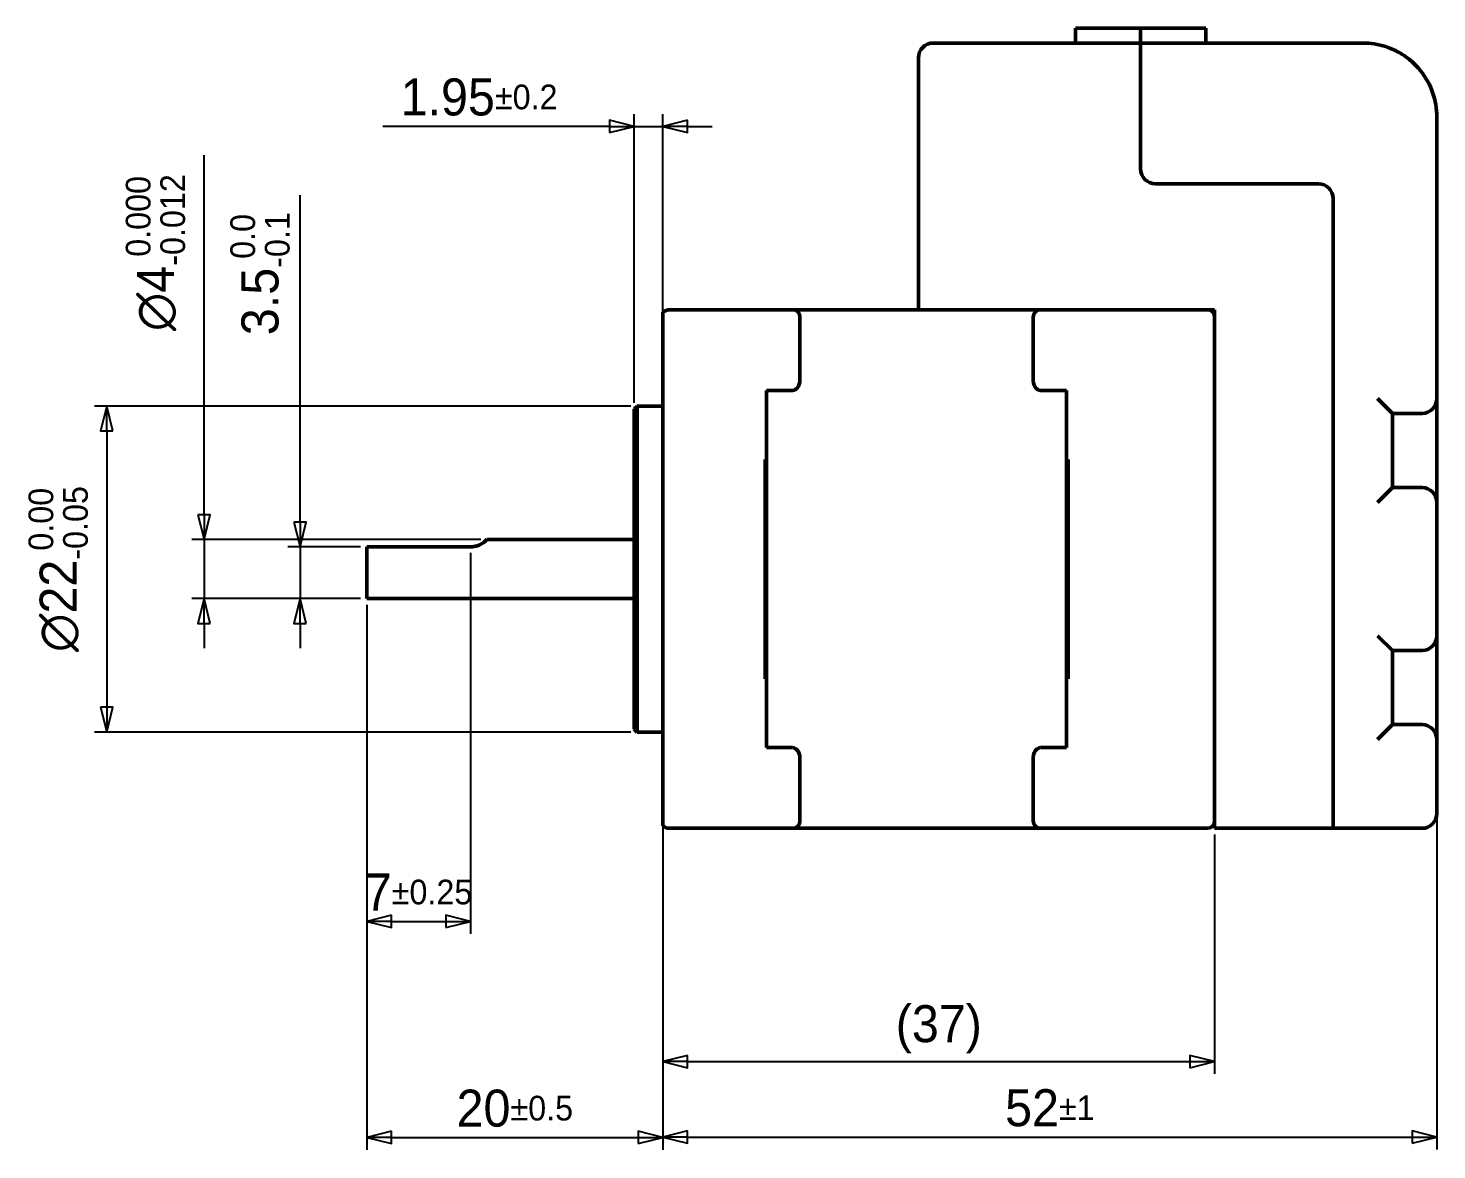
# Model space of a CAD drawing. Header units: millimetres. Extents: x -3 to 1192, y -78 to 258.
# Drawn here: x 126 to 221.1, y 54.1 to 129.8 of the extents above; entities that cross this region are included whole.
import ezdxf

# ---------------------------------------------------------------- set-up
doc = ezdxf.new("R2010")
doc.units = ezdxf.units.MM
doc.header["$LTSCALE"] = 0.833333
doc.layers.get('0').update_dxf_attribs({"lineweight": 25})
doc.layers.add('외형선(ISO)', color=7, linetype='Continuous', lineweight=50)
doc.layers.add('치수(ISO)', color=1, linetype='Continuous', lineweight=25, true_color=0xff0000)
doc.styles.add('레이블 문자 (JIS)', font='')
doc.styles.get('레이블 문자 (JIS)').set_extended_font_data('Gulim')
doc.dimstyles.new('복사 대상기본값 (JIS)', dxfattribs={"dimscale": 0.833333, "dimtxt": 3, "dimasz": 2, "dimexe": 1, "dimexo": 0.5, "dimgap": 0.8, "dimtad": 1, "dimdsep": 46, "dimtxsty": '레이블 문자 (JIS)', "dimblk": 'Filled-1', "dimcen": 0.09, "dimdle": 10, "dimclrd": 256, "dimclre": 256, "dimclrt": 256, "dimazin": 2, "dimtfac": 0.666667, "dimtmove": 0, "dimatfit": 3, "dimldrblk": 'OPEN', "dimfxl": 1, "dimtolj": 1, "dimtzin": 0, "dimlwd": -1, "dimlwe": -1, "dimarcsym": 0})

# ---------------------------------------------------------------- blocks, each defined once
blk = doc.blocks.new('Filled-1')
at = {"color": 0}
for p, q in [((0, 0), (-1, 0.25)), ((-1, 0.25), (-1, -0.25)), ((-1, 0), (0, 0)), ((-1, -0.25), (0, 0))]:
    blk.add_line(p, q, dxfattribs=at)
at = {"color": 0, "flags": 128}
blk.add_lwpolyline([(-1, -0.25), (0, 0), (-1, 0.25), (-1, -0.25)], dxfattribs=at)
at = {"color": 0}
blk.add_solid([(-1, -0.25), (0, 0), (-1, 0.25), (-1, -0.25)], dxfattribs=at)
blk = doc.blocks.new('*D17')
at = {"layer": 'Defpoints', "color": 0}
for p in [(168.874, 79.17), (206.124, 75.839), (206.124, 60.095)]:
    blk.add_point(p, dxfattribs=at)
at = {"layer": '치수(ISO)', "color": 7}
for p, q in [((168.874, 78.754), (168.874, 59.262)), ((206.124, 75.422), (206.124, 59.262)), ((170.541, 60.095), (204.457, 60.095))]:
    blk.add_line(p, q, dxfattribs=at)
at = {"layer": '치수(ISO)', "color": 7, "linetype": 'ByBlock', "xscale": 1.666666666666667, "yscale": 1.666666666666667, "zscale": 1.666666666666667, "rotation": 180}
blk.add_blockref('Filled-1', (168.874, 60.095), dxfattribs=at)
at = {"layer": '치수(ISO)', "color": 7, "linetype": 'ByBlock', "xscale": 1.666666666666667, "yscale": 1.666666666666667, "zscale": 1.666666666666667}
blk.add_blockref('Filled-1', (206.124, 60.095), dxfattribs=at)
at = {"layer": '치수(ISO)', "color": 7, "insert": (187.499, 63.907), "char_height": 2.5, "attachment_point": 2, "style": '레이블 문자 (JIS)'}
blk.add_mtext('\\A1;(37)', dxfattribs=at)
blk = doc.blocks.new('_Open')
at = {"color": 0, "linetype": 'ByBlock', "lineweight": -2}
for p, q in [((-1, 0.167), (0, 0)), ((-1, -0.167), (0, 0)), ((0, 0), (-1, 0))]:
    blk.add_line(p, q, dxfattribs=at)
blk = doc.blocks.new('*D18')
at = {"layer": 'Defpoints', "color": 0}
for p in [(221.124, 78.339), (168.874, 77.932), (221.124, 55.006)]:
    blk.add_point(p, dxfattribs=at)
at = {"layer": '치수(ISO)', "color": 7}
for p, q in [((168.874, 77.515), (168.874, 54.172)), ((221.124, 77.922), (221.124, 54.172)), ((170.541, 55.006), (219.457, 55.006))]:
    blk.add_line(p, q, dxfattribs=at)
at = {"layer": '치수(ISO)', "color": 7, "linetype": 'ByBlock', "xscale": 1.666666666666667, "yscale": 1.666666666666667, "zscale": 1.666666666666667, "rotation": 180}
blk.add_blockref('Filled-1', (168.874, 55.006), dxfattribs=at)
at = {"layer": '치수(ISO)', "color": 7, "linetype": 'ByBlock', "xscale": 1.666666666666667, "yscale": 1.666666666666667, "zscale": 1.666666666666667}
blk.add_blockref('Filled-1', (221.124, 55.006), dxfattribs=at)
at = {"layer": '치수(ISO)', "color": 7, "insert": (194.999, 58.236), "char_height": 2.5, "attachment_point": 2, "style": '레이블 문자 (JIS)'}
blk.add_mtext('\\A1;52{\\H1.666667;%%p1}', dxfattribs=at)
blk = doc.blocks.new('*D19')
at = {"layer": 'Defpoints', "color": 0}
for p in [(168.874, 123.212), (168.874, 107.508), (166.924, 104.139)]:
    blk.add_point(p, dxfattribs=at)
at = {"layer": '치수(ISO)', "color": 7}
for p, q in [((166.924, 104.556), (166.924, 124.046)), ((168.874, 107.924), (168.874, 124.046)), ((165.257, 123.212), (149.96, 123.212)), ((166.924, 123.212), (168.874, 123.212)), ((170.541, 123.212), (172.207, 123.212))]:
    blk.add_line(p, q, dxfattribs=at)
at = {"layer": '치수(ISO)', "color": 7, "linetype": 'ByBlock', "xscale": 1.666666666666667, "yscale": 1.666666666666667, "zscale": 1.666666666666667}
blk.add_blockref('Filled-1', (166.924, 123.212), dxfattribs=at)
at = {"layer": '치수(ISO)', "color": 7, "linetype": 'ByBlock', "xscale": 1.666666666666667, "yscale": 1.666666666666667, "zscale": 1.666666666666667, "rotation": 180}
blk.add_blockref('Filled-1', (168.874, 123.212), dxfattribs=at)
at = {"layer": '치수(ISO)', "color": 7, "insert": (156.459, 126.449), "char_height": 2.5, "attachment_point": 2, "style": '레이블 문자 (JIS)'}
blk.add_mtext('\\A1;1.95{\\H1.666667;%%p0.2}', dxfattribs=at)
blk = doc.blocks.new('*D20')
at = {"layer": 'Defpoints', "color": 0}
for p in [(167.124, 104.339), (131.325, 82.339), (167.124, 82.339)]:
    blk.add_point(p, dxfattribs=at)
at = {"layer": '치수(ISO)', "color": 7}
for p, q in [((166.707, 104.339), (130.492, 104.339)), ((131.325, 102.672), (131.325, 84.006)), ((166.707, 82.339), (130.492, 82.339))]:
    blk.add_line(p, q, dxfattribs=at)
at = {"layer": '치수(ISO)', "color": 7, "linetype": 'ByBlock', "xscale": 1.666666666666667, "yscale": 1.666666666666667, "zscale": 1.666666666666667}
for p, rotation in [((131.325, 104.339), 90), ((131.325, 82.339), 270)]:
    blk.add_blockref('Filled-1', p, dxfattribs=dict(at, rotation=rotation))
at = {"layer": '치수(ISO)', "color": 7, "insert": (126.041, 93.339), "char_height": 2.5, "attachment_point": 2, "rotation": 90, "style": '레이블 문자 (JIS)'}
blk.add_mtext('\\A1;{\\fAIGDT|b0|i0;\\ln}\\fGulim|b0|i0;22{\\H1.666667;\\S 0.00^ -0.05;}', dxfattribs=at)
blk = doc.blocks.new('*D21')
at = {"layer": 'Defpoints', "color": 0}
for p in [(156.992, 95.339), (137.896, 91.339), (148.874, 91.339)]:
    blk.add_point(p, dxfattribs=at)
at = {"layer": '치수(ISO)', "color": 7}
for p, q in [((137.896, 97.006), (137.896, 121.275)), ((156.575, 95.339), (137.063, 95.339)), ((137.896, 95.339), (137.896, 91.339)), ((148.457, 91.339), (137.063, 91.339)), ((137.896, 89.672), (137.896, 88.006))]:
    blk.add_line(p, q, dxfattribs=at)
at = {"layer": '치수(ISO)', "color": 7, "linetype": 'ByBlock', "xscale": 1.666666666666667, "yscale": 1.666666666666667, "zscale": 1.666666666666667}
for p, rotation in [((137.896, 95.339), 270), ((137.896, 91.339), 90)]:
    blk.add_blockref('Filled-1', p, dxfattribs=dict(at, rotation=rotation))
at = {"layer": '치수(ISO)', "color": 7, "insert": (132.608, 114.691), "char_height": 2.5, "attachment_point": 2, "rotation": 90, "style": '레이블 문자 (JIS)'}
blk.add_mtext('\\A1;{\\fAIGDT|b0|i0;\\ln}\\fGulim|b0|i0;4{\\H1.666667;\\S 0.000^ -0.012;}', dxfattribs=at)
blk = doc.blocks.new('*D22')
at = {"layer": 'Defpoints', "color": 0}
for p in [(148.874, 94.839), (144.371, 91.339), (148.874, 91.339)]:
    blk.add_point(p, dxfattribs=at)
at = {"layer": '치수(ISO)', "color": 7}
for p, q in [((144.371, 96.506), (144.371, 118.581)), ((148.457, 94.839), (143.537, 94.839)), ((144.371, 94.839), (144.371, 91.339)), ((148.457, 91.339), (143.537, 91.339)), ((144.371, 89.672), (144.371, 88.006))]:
    blk.add_line(p, q, dxfattribs=at)
at = {"layer": '치수(ISO)', "color": 7, "linetype": 'ByBlock', "xscale": 1.666666666666667, "yscale": 1.666666666666667, "zscale": 1.666666666666667}
for p, rotation in [((144.371, 94.839), 270), ((144.371, 91.339), 90)]:
    blk.add_blockref('Filled-1', p, dxfattribs=dict(at, rotation=rotation))
at = {"layer": '치수(ISO)', "color": 7, "insert": (139.666, 113.271), "char_height": 2.5, "attachment_point": 2, "rotation": 90, "style": '레이블 문자 (JIS)'}
blk.add_mtext('\\A1;3.5{\\H1.666667;\\S 0.0^ -0.1;}', dxfattribs=at)
blk = doc.blocks.new('*D23')
at = {"layer": 'Defpoints', "color": 0}
for p in [(148.874, 91.339), (168.874, 77.932), (168.874, 54.976)]:
    blk.add_point(p, dxfattribs=at)
at = {"layer": '치수(ISO)', "color": 7}
for p, q in [((148.874, 90.922), (148.874, 54.143)), ((168.874, 77.515), (168.874, 54.143)), ((150.541, 54.976), (167.207, 54.976))]:
    blk.add_line(p, q, dxfattribs=at)
at = {"layer": '치수(ISO)', "color": 7, "linetype": 'ByBlock', "xscale": 1.666666666666667, "yscale": 1.666666666666667, "zscale": 1.666666666666667, "rotation": 180}
blk.add_blockref('Filled-1', (148.874, 54.976), dxfattribs=at)
at = {"layer": '치수(ISO)', "color": 7, "linetype": 'ByBlock', "xscale": 1.666666666666667, "yscale": 1.666666666666667, "zscale": 1.666666666666667}
blk.add_blockref('Filled-1', (168.874, 54.976), dxfattribs=at)
at = {"layer": '치수(ISO)', "color": 7, "insert": (158.874, 58.206), "char_height": 2.5, "attachment_point": 2, "style": '레이블 문자 (JIS)'}
blk.add_mtext('\\A1;20{\\H1.666667;%%p0.5}', dxfattribs=at)
blk = doc.blocks.new('*D26')
at = {"layer": 'Defpoints', "color": 0}
for p in [(155.874, 94.839), (148.874, 91.339), (155.874, 69.562)]:
    blk.add_point(p, dxfattribs=at)
at = {"layer": '치수(ISO)', "color": 7}
for p, q in [((155.874, 94.422), (155.874, 68.729)), ((148.874, 90.922), (148.874, 68.729)), ((150.541, 69.562), (154.207, 69.562))]:
    blk.add_line(p, q, dxfattribs=at)
at = {"layer": '치수(ISO)', "color": 7, "linetype": 'ByBlock', "xscale": 1.666666666666667, "yscale": 1.666666666666667, "zscale": 1.666666666666667, "rotation": 180}
blk.add_blockref('Filled-1', (148.874, 69.562), dxfattribs=at)
at = {"layer": '치수(ISO)', "color": 7, "linetype": 'ByBlock', "xscale": 1.666666666666667, "yscale": 1.666666666666667, "zscale": 1.666666666666667}
blk.add_blockref('Filled-1', (155.874, 69.562), dxfattribs=at)
at = {"layer": '치수(ISO)', "color": 7, "insert": (152.374, 72.792), "char_height": 2.5, "attachment_point": 2, "style": '레이블 문자 (JIS)'}
blk.add_mtext('\\A1;7{\\H1.666667;%%p0.25}', dxfattribs=at)

msp = doc.modelspace()

# ---------------------------------------------------------------- linework, layer by layer
at = {"layer": '외형선(ISO)', "color": 7}
for p, q in [((201.1239, 129.8391), (196.7239, 129.8391)), ((196.7239, 128.8391), (196.7239, 129.8391)), ((201.1239, 128.8391), (201.1239, 129.8391)), ((201.1239, 128.8391), (201.1239, 129.8391)), ((205.5239, 129.8391), (201.1239, 129.8391)), ((205.5239, 128.8391), (205.5239, 129.8391)), ((201.1239, 128.8391), (187.1239, 128.8391)), ((201.1239, 128.8391), (201.1239, 126.3391)), ((201.1239, 126.3391), (201.1239, 128.8391)), ((216.1239, 128.8391), (201.1239, 128.8391)), ((186.1239, 126.3391), (186.1239, 127.8391)), ((186.1239, 126.3391), (186.1239, 110.8391)), ((201.1239, 120.3391), (201.1239, 126.3391)), ((201.1239, 120.3391), (201.1239, 126.3391)), ((221.1239, 104.8391), (221.1239, 123.8391)), ((213.1239, 119.3391), (202.1239, 119.3391)), ((213.1239, 119.3391), (202.1239, 119.3391)), ((214.1239, 118.3391), (214.1239, 78.3391)), ((214.1239, 118.3391), (214.1239, 78.3391)), ((168.8739, 110.6753), (168.8739, 110.1943)), ((177.6239, 110.8391), (169.3239, 110.8391)), ((186.1239, 110.8391), (177.6239, 110.8391)), ((178.1239, 109.9462), (178.1239, 110.3391)), ((187.1239, 110.8391), (186.1239, 110.8391)), ((206.1239, 110.8391), (187.1239, 110.8391)), ((193.8739, 110.3391), (193.8739, 109.9462)), ((206.1239, 110.8391), (206.1239, 78.3391)), ((168.8739, 110.1943), (168.8739, 108.7466)), ((178.1239, 108.5197), (178.1239, 109.9462)), ((193.8739, 109.9462), (193.8739, 108.5197)), ((168.8739, 108.7466), (168.8739, 107.5077)), ((178.1239, 107.5077), (178.1239, 108.5197)), ((193.8739, 108.5197), (193.8739, 107.5077)), ((168.8739, 107.5077), (168.8739, 79.1704)), ((178.1239, 106.0891), (178.1239, 107.5077)), ((193.8739, 107.5077), (193.8739, 106.0891)), ((175.8739, 100.7384), (175.8739, 105.3936)), ((177.6239, 105.3936), (175.8739, 105.3936)), ((196.1239, 105.3936), (194.3739, 105.3936)), ((196.1239, 105.3936), (196.1239, 100.7384)), ((218.1239, 103.8391), (217.1239, 104.8391)), ((221.1239, 97.8391), (221.1239, 104.8391)), ((166.9239, 104.1391), (167.1239, 104.3391)), ((166.9239, 104.1391), (166.9239, 82.5391)), ((167.1239, 104.3391), (167.1239, 82.3391)), ((168.8739, 104.3391), (167.1239, 104.3391)), ((175.8739, 103.9055), (175.8739, 82.7726)), ((196.1239, 103.9055), (196.1239, 82.7726)), ((218.1239, 103.8391), (220.1239, 103.8391)), ((218.1239, 101.3391), (218.1239, 103.8391)), ((218.1239, 98.8391), (218.1239, 101.3391)), ((175.7739, 85.9397), (175.7739, 100.7384)), ((175.8739, 100.7384), (175.7739, 100.7384)), ((175.7739, 100.5925), (175.8739, 100.5925)), ((196.2239, 100.7384), (196.1239, 100.7384)), ((196.1239, 100.5925), (196.2239, 100.5925)), ((196.2239, 100.7384), (196.2239, 85.9397)), ((217.1239, 97.8391), (218.1239, 98.8391)), ((220.1239, 98.8391), (218.1239, 98.8391)), ((221.1239, 88.8391), (221.1239, 97.8391)), ((166.9239, 95.3391), (156.9919, 95.3391)), ((175.8739, 95.789), (175.7739, 95.789)), ((196.2239, 95.789), (196.1239, 95.789)), ((155.8739, 94.8391), (148.8739, 94.8391)), ((148.8739, 94.8391), (148.8739, 91.3391)), ((166.9239, 91.3391), (148.8739, 91.3391)), ((175.7739, 90.889), (175.8739, 90.889)), ((196.1239, 90.889), (196.2239, 90.889)), ((218.1239, 87.8391), (217.1239, 88.8391)), ((221.1239, 81.8391), (221.1239, 88.8391)), ((218.1239, 87.8391), (220.1239, 87.8391)), ((218.1239, 85.3391), (218.1239, 87.8391)), ((175.8739, 86.0855), (175.7739, 86.0855)), ((175.7739, 85.9397), (175.8739, 85.9397)), ((175.8739, 81.2845), (175.8739, 85.9397)), ((196.2239, 86.0855), (196.1239, 86.0855)), ((196.1239, 85.9397), (196.2239, 85.9397)), ((196.1239, 85.9397), (196.1239, 81.2845)), ((218.1239, 82.8391), (218.1239, 85.3391)), ((217.1239, 81.8391), (218.1239, 82.8391)), ((220.1239, 82.8391), (218.1239, 82.8391)), ((166.9239, 82.5391), (167.1239, 82.3391)), ((168.8739, 82.3391), (167.1239, 82.3391)), ((221.1239, 78.3391), (221.1239, 81.8391)), ((175.8739, 81.2845), (177.6239, 81.2845)), ((194.3739, 81.2845), (196.1239, 81.2845)), ((178.1239, 79.1704), (178.1239, 80.5891)), ((193.8739, 80.5891), (193.8739, 79.1704)), ((168.8739, 79.1704), (168.8739, 77.9316)), ((178.1239, 78.1584), (178.1239, 79.1704)), ((193.8739, 79.1704), (193.8739, 78.1584)), ((178.1239, 76.7319), (178.1239, 78.1584)), ((193.8739, 78.1584), (193.8739, 76.7319)), ((206.1239, 75.8391), (206.1239, 78.3391)), ((214.1239, 78.3391), (214.1239, 75.8391)), ((214.1239, 75.8391), (214.1239, 78.3391)), ((221.1239, 78.3391), (221.1239, 76.8391)), ((168.8739, 77.9316), (168.8739, 76.4838)), ((168.8739, 76.4838), (168.8739, 76.0029)), ((178.1239, 76.3391), (178.1239, 76.7319)), ((193.8739, 76.7319), (193.8739, 76.3391)), ((169.3239, 75.8391), (177.6239, 75.8391)), ((177.6239, 75.8391), (194.3739, 75.8391)), ((194.3739, 75.8391), (205.6239, 75.8391)), ((206.1239, 75.8391), (214.1239, 75.8391)), ((214.1239, 75.8391), (220.1239, 75.8391))]:
    msp.add_line(p, q, dxfattribs=at)
for centre, radius, start, end in [((187.1239, 127.8391), 1, 90, 180), ((216.1239, 123.8391), 5, 0, 38.682187), ((202.1239, 120.3391), 1, 180, 270), ((202.1239, 120.3391), 1, 180, 270), ((213.1239, 118.3391), 1, 0, 90), ((213.1239, 118.3391), 1, 0, 90), ((169.3239, 110.1391), 0.7, 90, 130.005201), ((177.6239, 110.3391), 0.5, 0, 90), ((194.3739, 110.3391), 0.5, 90, 180), ((205.6239, 110.3391), 0.5, 0, 90), ((220.1239, 104.8391), 1, 270, 0), ((220.1239, 97.8391), 1, 0, 90), ((175.8739, 94.189), 1, 90, 95.73917), ((195.9639, 94.189), 1, 74.929938, 80.793104), ((175.8739, 92.489), 1, 264.26083, 270), ((195.9639, 92.489), 1, 279.206896, 285.070062), ((220.1239, 88.8391), 1, 270, 0), ((220.1239, 81.8391), 1, 0, 90), ((177.6239, 76.3391), 0.5, 270, 0), ((194.3739, 76.3391), 0.5, 180, 270), ((205.6239, 76.3391), 0.5, 270, 0), ((220.1239, 76.8391), 1, 270, 0), ((169.3239, 76.5391), 0.7, 229.994799, 270)]:
    msp.add_arc(centre, radius, start, end, dxfattribs=at)
for points, knots in [([(220.027, 126.9641), (219.9148, 127.1043), (219.7944, 127.239), (219.4665, 127.5685), (219.2522, 127.7491), (218.8705, 128.0217), (218.7065, 128.1247), (218.2552, 128.3737), (217.9652, 128.498), (217.4179, 128.676), (217.1619, 128.7371), (216.6446, 128.8188), (216.3834, 128.8391), (216.1239, 128.8391)], [0, 0, 0, 0, 0.04310687, 0.04310687, 0.11207787, 0.11207787, 0.16154352, 0.16154352, 0.24594719, 0.24594719, 0.31810702, 0.31810702, 0.39112209, 0.39112209, 0.39112209, 0.39112209]), ([(177.6239, 105.3936), (177.6552, 105.3936), (177.6864, 105.398), (177.7465, 105.4144), (177.7755, 105.4264), (177.8565, 105.4712), (177.903, 105.5127), (178.003, 105.6283), (178.0496, 105.7178), (178.1102, 105.9039), (178.1239, 106.0006), (178.1239, 106.0891)], [-0.40893321, -0.40893321, -0.40893321, -0.40893321, -0.3995357, -0.3995357, -0.39013818, -0.39013818, -0.37134315, -0.37134315, -0.33818226, -0.33818226, -0.30502137, -0.30502137, -0.30502137, -0.30502137]), ([(193.8739, 106.0891), (193.8739, 106.0006), (193.8876, 105.9039), (193.9483, 105.7178), (193.9948, 105.6283), (194.0948, 105.5127), (194.1413, 105.4712), (194.2224, 105.4264), (194.2513, 105.4144), (194.3114, 105.398), (194.3426, 105.3936), (194.3739, 105.3936)], [0.30502137, 0.30502137, 0.30502137, 0.30502137, 0.33818226, 0.33818226, 0.37134315, 0.37134315, 0.39013818, 0.39013818, 0.3995357, 0.3995357, 0.40893321, 0.40893321, 0.40893321, 0.40893321]), ([(156.9919, 95.3391), (156.9919, 95.3391), (156.9744, 95.3181), (156.8924, 95.2363), (156.827, 95.1758), (156.6697, 95.0647), (156.5661, 95.0036), (156.3822, 94.9251), (156.2859, 94.893), (156.0817, 94.8499), (155.9739, 94.8391), (155.8739, 94.8391)], [0.38882359, 0.38882359, 0.38882359, 0.38882359, 0.43691154, 0.43691154, 0.48499948, 0.48499948, 0.52326573, 0.52326573, 0.55325056, 0.55325056, 0.58323539, 0.58323539, 0.58323539, 0.58323539]), ([(178.1239, 80.5891), (178.1239, 80.6775), (178.1102, 80.7742), (178.0496, 80.9603), (178.003, 81.0498), (177.903, 81.1655), (177.8565, 81.2069), (177.7755, 81.2517), (177.7465, 81.2638), (177.6864, 81.2802), (177.6552, 81.2845), (177.6239, 81.2845)], [0.30502137, 0.30502137, 0.30502137, 0.30502137, 0.33818226, 0.33818226, 0.37134315, 0.37134315, 0.39013818, 0.39013818, 0.3995357, 0.3995357, 0.40893321, 0.40893321, 0.40893321, 0.40893321]), ([(194.3739, 81.2845), (194.3426, 81.2845), (194.3114, 81.2802), (194.2513, 81.2638), (194.2224, 81.2517), (194.1413, 81.2069), (194.0948, 81.1655), (193.9948, 81.0498), (193.9483, 80.9603), (193.8876, 80.7742), (193.8739, 80.6775), (193.8739, 80.5891)], [0, 0, 0, 0, 0.00939751, 0.00939751, 0.01879503, 0.01879503, 0.03759006, 0.03759006, 0.07075095, 0.07075095, 0.10391184, 0.10391184, 0.10391184, 0.10391184])]:
    msp.add_open_spline(points, degree=3, knots=knots, dxfattribs=at)

# ---------------------------------------------------------------- dimensions: what is measured, and where the dimension line sits
at = {"layer": '치수(ISO)', "color": 7}
for base, p1, p2, override, picture, middle in [((168.8739, 123.2122), (166.9239, 104.1391), (168.8739, 107.5077), {"dimgap": 0.8, "dimdec": 2, "dimclrd": 7, "dimclre": 7, "dimclrt": 7, "dimtol": 1, "dimlim": 0, "dimtp": 0.2, "dimtm": 0.2, "dimtdec": 1, "dimtofl": 1, "dimatfit": 1}, '*D19', (156.4587, 123.2122)), ((155.8739, 69.5621), (148.8739, 91.3391), (155.8739, 94.8391), {"dimgap": 0.8, "dimdec": 2, "dimclrd": 7, "dimclre": 7, "dimclrt": 7, "dimtol": 1, "dimlim": 0, "dimtp": 0.25, "dimtm": 0.25, "dimtdec": 2, "dimtofl": 0, "dimatfit": 1}, '*D26', (152.3739, 69.5621)), ((168.8739, 54.9765), (148.8739, 91.3391), (168.8739, 77.9316), {"dimgap": 0.8, "dimdec": 2, "dimclrd": 7, "dimclre": 7, "dimclrt": 7, "dimtol": 1, "dimlim": 0, "dimtp": 0.5, "dimtm": 0.5, "dimtdec": 1, "dimtofl": 0, "dimatfit": 1}, '*D23', (158.8739, 54.9765))]:
    dim = msp.add_linear_dim(base=base, p1=p1, p2=p2, dimstyle='복사 대상기본값 (JIS)', override=override, dxfattribs=at)
    dim.commit()
    dim.dimension.update_dxf_attribs({"geometry": picture, "text_midpoint": middle, "dimtype": 160})
for base, p1, p2, angle, text, override, picture, middle in [((137.8962, 91.3391), (156.9919, 95.3391), (148.8739, 91.3391), 90, '{\\fAIGDT|b0|i0;\\ln}\\fGulim|b0|i0;<>', {"dimgap": 0.8, "dimdec": 2, "dimclrd": 7, "dimclre": 7, "dimclrt": 7, "dimtol": 1, "dimlim": 0, "dimtp": 0, "dimtm": 0.012, "dimtdec": 3, "dimtofl": 1, "dimatfit": 1}, '*D21', (137.8962, 114.6913)), ((131.3252, 82.3391), (167.1239, 104.3391), (167.1239, 82.3391), 90, '{\\fAIGDT|b0|i0;\\ln}\\fGulim|b0|i0;<>', {"dimgap": 0.8, "dimdec": 2, "dimclrd": 7, "dimclre": 7, "dimclrt": 7, "dimtol": 1, "dimlim": 0, "dimtp": 0, "dimtm": 0.05, "dimtdec": 2, "dimtofl": 0, "dimatfit": 1}, '*D20', (131.3252, 93.3391)), ((206.1239, 60.0948), (168.8739, 79.1704), (206.1239, 75.8391), 180, '(<>)', {"dimgap": 0.8, "dimdec": 0, "dimclrd": 7, "dimclre": 7, "dimclrt": 7, "dimtol": 0, "dimlim": 0, "dimtp": 0, "dimtm": 0, "dimtdec": 2, "dimtofl": 0, "dimatfit": 1}, '*D17', (187.4989, 60.0948))]:
    dim = msp.add_linear_dim(base=base, p1=p1, p2=p2, angle=angle, text=text, dimstyle='복사 대상기본값 (JIS)', override=override, dxfattribs=at)
    dim.commit()
    dim.dimension.update_dxf_attribs({"geometry": picture, "text_midpoint": middle, "dimtype": 160})
for base, p1, p2, angle, override, picture, middle in [((144.3705, 91.3391), (148.8739, 94.8391), (148.8739, 91.3391), 90, {"dimgap": 0.8, "dimdec": 2, "dimclrd": 7, "dimclre": 7, "dimclrt": 7, "dimtol": 1, "dimlim": 0, "dimtp": 0, "dimtm": 0.1, "dimtdec": 1, "dimtofl": 1, "dimatfit": 1}, '*D22', (144.3705, 113.2711)), ((221.1239, 55.0057), (168.8739, 77.9316), (221.1239, 78.3391), 180, {"dimgap": 0.8, "dimdec": 0, "dimclrd": 7, "dimclre": 7, "dimclrt": 7, "dimtol": 1, "dimlim": 0, "dimtp": 1, "dimtm": 1, "dimtdec": 0, "dimtofl": 0, "dimatfit": 1}, '*D18', (194.9989, 55.0057))]:
    dim = msp.add_linear_dim(base=base, p1=p1, p2=p2, angle=angle, dimstyle='복사 대상기본값 (JIS)', override=override, dxfattribs=at)
    dim.commit()
    dim.dimension.update_dxf_attribs({"geometry": picture, "text_midpoint": middle, "dimtype": 160})

doc.saveas('drawing.dxf')
